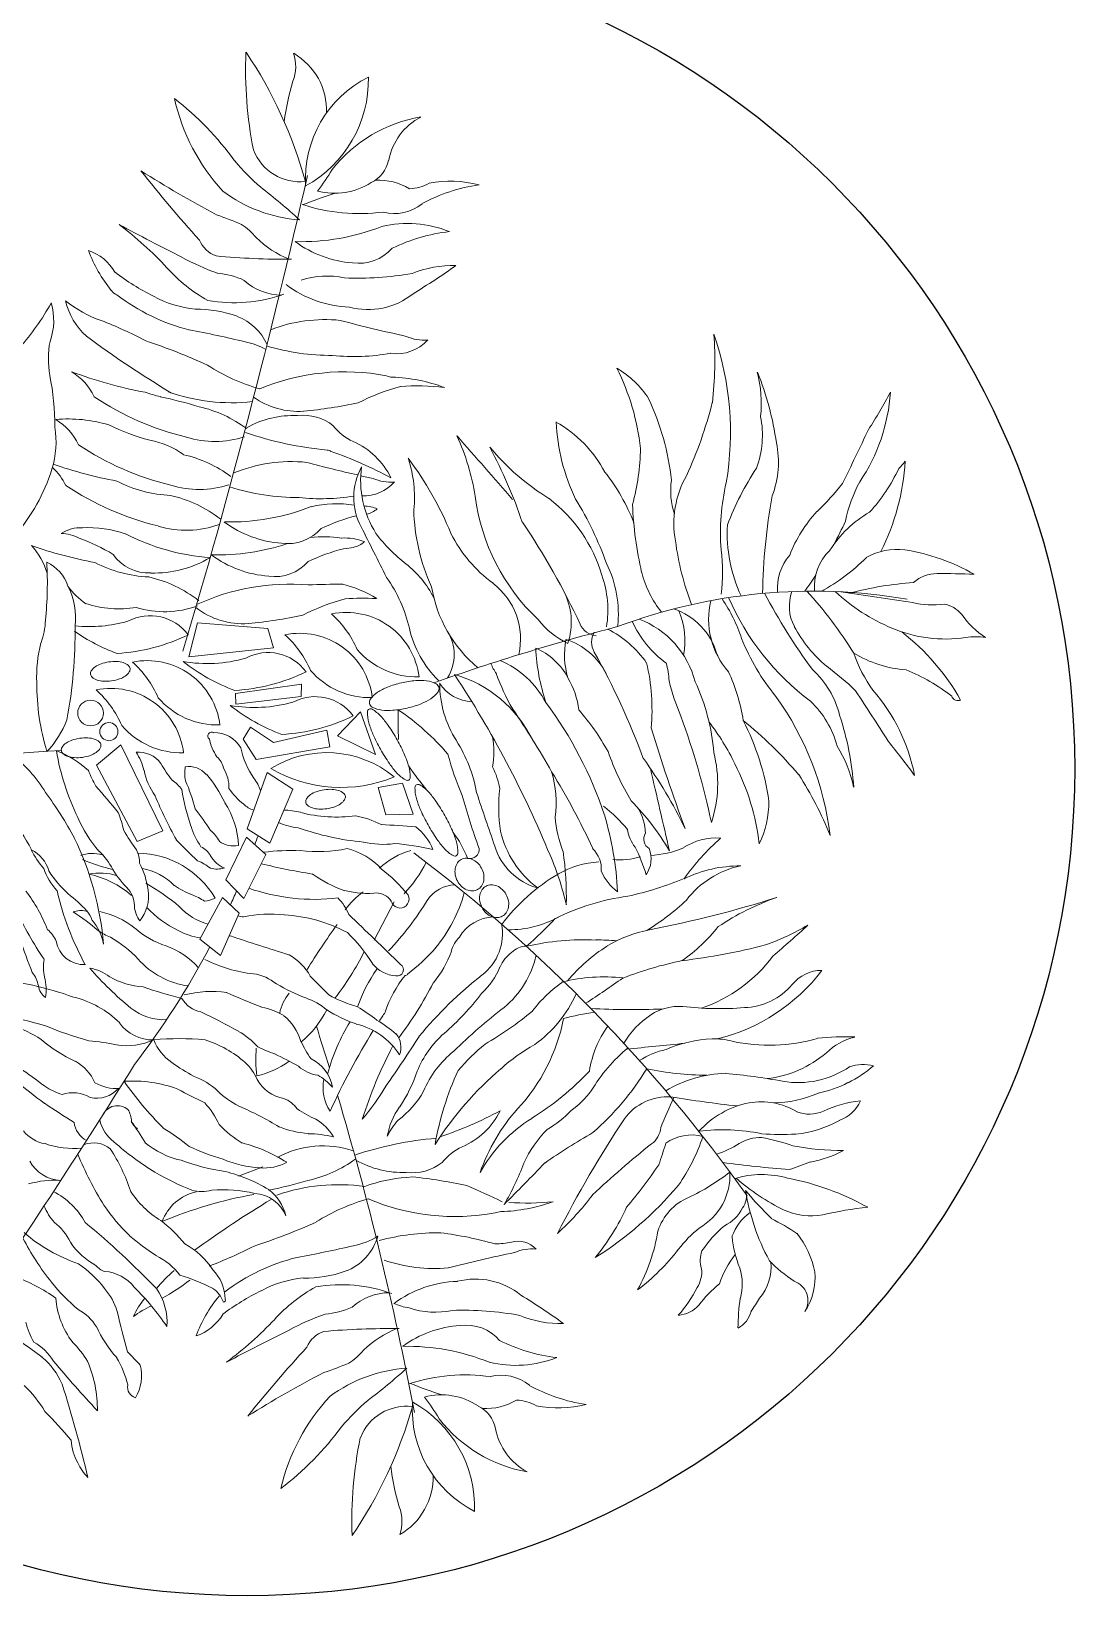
# Model space of a CAD drawing. Header units: inches. Extents: x 482566 to 494966, y -26460 to -22226.
# Drawn here: x 487822.65 to 487844.01, y -25267.04 to -25235 of the extents above; entities that cross this region are included whole.
import ezdxf

# ---------------------------------------------------------------- set-up
doc = ezdxf.new("R2010")
doc.units = ezdxf.units.IN
doc.header["$LTSCALE"] = 15
doc.header["$MEASUREMENT"] = 0
doc.layers.add('furniture', color=4, linetype='Continuous')
doc.layers.add('PLANTS', color=84, linetype='Continuous', lineweight=13)

# ---------------------------------------------------------------- blocks, each defined once
blk = doc.blocks.new('A$C137A2C16')
at = {"layer": 'PLANTS'}
for p, q in [((57.41, 65.09), (57.5, 67)), ((57.5, 67), (60.01, 67.26)), ((60.01, 67.26), (59.58, 65.18)), ((91.31, 66.9), (91.31, 66.46)), ((54.88, 65.46), (51.43, 65.08)), ((51.43, 65.08), (52.81, 62.94)), ((52.81, 62.94), (54.88, 65.46)), ((59.58, 65.18), (57.41, 65.09)), ((66.25, 64.31), (68.77, 62.15)), ((52.2, 62.25), (53.5, 62.17)), ((52.2, 58.04), (52.2, 62.25)), ((53.5, 62.17), (53.19, 56.43)), ((48.33, 61.15), (47.88, 56.03)), ((49.23, 60.9), (48.33, 61.15)), ((48.68, 55.88), (49.23, 60.9)), ((87.18, 60.89), (87.12, 60.45)), ((41.91, 54.42), (43.56, 59.59)), ((43.56, 59.59), (45.12, 59.69)), ((45.12, 59.69), (44.31, 53.17)), ((50.67, 56.58), (52.2, 58.04)), ((54.35, 57.03), (56.05, 58.66)), ((56.05, 58.66), (59.68, 56)), ((51.43, 55.82), (50.67, 56.58)), ((58.22, 54.55), (54.35, 57.03)), ((47.88, 56.03), (48.68, 55.88)), ((53.19, 56.43), (51.43, 55.82)), ((59.68, 56), (58.22, 54.55)), ((58.83, 54.37), (60.46, 55.52)), ((60.46, 55.52), (63.37, 53.1)), ((44.31, 53.17), (41.91, 54.42)), ((61.67, 52.07), (58.83, 54.37)), ((63.37, 53.1), (61.67, 52.07)), ((62.94, 51.52), (64.39, 52.49)), ((64.39, 52.49), (67.24, 50.37)), ((65.66, 49.1), (62.94, 51.52)), ((67.24, 50.37), (65.66, 49.1)), ((83.81, 49.86), (84.09, 47.87)), ((56.91, 48.2), (49.73, 46.55)), ((57.26, 46.09), (56.91, 48.2)), ((49.73, 46.55), (50.84, 44.39)), ((50.84, 44.39), (57.26, 46.09))]:
    blk.add_line(p, q, dxfattribs=at)
for points in [[(66.67, 71.46, 0.119964), (66.86, 71.11, 0.104948), (67.23, 70.84, 0.088944), (67.69, 70.73, 0.080201), (68.21, 70.79, 0.080201), (68.69, 71, 0.088944), (69.03, 71.33, 0.104948), (69.22, 71.75, 0.119964), (69.21, 72.15, 0.119964), (69.01, 72.5, 0.104948), (68.64, 72.77, 0.088944), (68.18, 72.88, 0.080201), (67.66, 72.82, 0.080201), (67.19, 72.61, 0.088944), (66.84, 72.28, 0.104948), (66.66, 71.86, 0.119964)], [(49.96, 68.65, 0.037444), (50.04, 67.53, 0.049921), (50.25, 66.71, 0.093255), (50.64, 66.05, 0.215661), (50.96, 65.91, 0.215661), (51.27, 66.05, 0.093255), (51.66, 66.71, 0.049921), (51.87, 67.53, 0.037444), (51.95, 68.65, 0.037444), (51.87, 69.77, 0.049921), (51.66, 70.58, 0.093255), (51.27, 71.24, 0.215661), (50.96, 71.39, 0.215661), (50.64, 71.24, 0.093255), (50.25, 70.58, 0.049921), (50.04, 69.77, 0.037444)], [(64.24, 70.07, 0.119964), (64.43, 69.72, 0.104948), (64.81, 69.46, 0.088944), (65.27, 69.35, 0.080201), (65.78, 69.4, 0.080201), (66.26, 69.62, 0.088944), (66.6, 69.94, 0.104948), (66.79, 70.36, 0.119964), (66.78, 70.76, 0.119964), (66.59, 71.11, 0.104948), (66.21, 71.38, 0.088944), (65.75, 71.49, 0.080201), (65.24, 71.43, 0.080201), (64.76, 71.22, 0.088944), (64.42, 70.89, 0.104948), (64.23, 70.48, 0.119964)], [(61.07, 68.18, 0.024378), (62.29, 68.6, 0.033607), (63.14, 69, 0.071679), (63.81, 69.52, 0.269423), (63.87, 69.76, 0.269423), (63.7, 69.93, 0.071679), (62.85, 70.01, 0.033607), (61.92, 69.9, 0.024378), (60.66, 69.6, 0.024378), (59.44, 69.18, 0.033607), (58.6, 68.78, 0.071679), (57.92, 68.26, 0.269423), (57.87, 68.02, 0.269423), (58.04, 67.85, 0.071679), (58.89, 67.77, 0.033607), (59.82, 67.88, 0.024378)], [(54.57, 65.93, 0.024378), (55.79, 66.35, 0.033607), (56.64, 66.75, 0.071679), (57.31, 67.27, 0.269423), (57.37, 67.51, 0.269423), (57.2, 67.67, 0.071679), (56.35, 67.75, 0.033607), (55.42, 67.64, 0.024378), (54.16, 67.35, 0.024378), (52.94, 66.93, 0.033607), (52.1, 66.52, 0.071679), (51.42, 66, 0.269423), (51.37, 65.77, 0.269423), (51.54, 65.6, 0.071679), (52.39, 65.52, 0.033607), (53.32, 65.63, 0.024378)], [(56.63, 61.01, 0.049118), (56.64, 60.38, 0.06291), (56.75, 59.9, 0.103199), (57, 59.53, 0.179861), (57.24, 59.41, 0.179861), (57.49, 59.48, 0.103199), (57.79, 59.82, 0.06291), (57.99, 60.27, 0.049118), (58.1, 60.88, 0.049118), (58.09, 61.51, 0.06291), (57.97, 61.98, 0.103199), (57.73, 62.36, 0.179861), (57.49, 62.48, 0.179861), (57.24, 62.41, 0.103199), (56.93, 62.07, 0.06291), (56.74, 61.62, 0.049118)], [(43.31, 47.1, 0.049118), (43.32, 46.48, 0.06291), (43.43, 46, 0.103199), (43.67, 45.62, 0.179861), (43.91, 45.51, 0.179861), (44.17, 45.58, 0.103199), (44.47, 45.92, 0.06291), (44.66, 46.37, 0.049118), (44.78, 46.98, 0.049118), (44.77, 47.61, 0.06291), (44.65, 48.08, 0.103199), (44.41, 48.46, 0.179861), (44.17, 48.57, 0.179861), (43.91, 48.5, 0.103199), (43.61, 48.17, 0.06291), (43.42, 47.72, 0.049118)], [(48.52, 43.59, 0.049118), (48.53, 42.97, 0.06291), (48.65, 42.49, 0.103199), (48.89, 42.11, 0.179861), (49.13, 42, 0.179861), (49.39, 42.07, 0.103199), (49.69, 42.4, 0.06291), (49.88, 42.85, 0.049118), (50, 43.47, 0.049118), (49.99, 44.09, 0.06291), (49.87, 44.57, 0.103199), (49.63, 44.95, 0.179861), (49.39, 45.06, 0.179861), (49.13, 44.99, 0.103199), (48.83, 44.66, 0.06291), (48.64, 44.21, 0.049118)]]:
    blk.add_lwpolyline(points, format="xyb", close=True, dxfattribs=at)
for centre, radius in [((46.82, 44.84), 0.988), ((48.53, 45.89), 0.697)]:
    blk.add_circle(centre, radius, dxfattribs=at)
for centre, radius, start, end in [((63.15, 102.87), 15.53, 137.0502, 158.0098), ((124.47, 93.81), 75.3, 164.8767, 167.0521), ((52.31, 117.71), 6.31, 290.8553, 314.3855), ((61.7, 111.25), 5.35, 158.6303, 174.8899), ((55.6, 109.76), 2.3, 116.9339, 156.4233), ((46.03, 112.5), 10.37, 323.6111, 355.6842), ((32.64, 96.98), 13.96, 42.8797, 73.1794), ((6.95, 76.58), 44.99, 44.3831, 48.6321), ((37.12, 93.33), 17.64, 50.0213, 73.5749), ((39.55, 107.97), 3.43, 29.2934, 41.7795), ((33.88, 98.71), 13.95, 34.9224, 51.6036), ((53.71, 110.07), 2.7, 166.8666, 208.6631), ((46.95, 111.28), 6.57, 333.436, 354.7368), ((65.96, 93.33), 17.64, 106.4251, 129.0596), ((69.2, 98.71), 13.95, 128.3964, 145.0776), ((60.47, 110.15), 0.511, 277.6177, 11.3094), ((53.11, 107.05), 4.66, 159.3737, 197.3533), ((-813.3, 445.96), 929.6, 338.36097, 338.70377), ((74.92, 104.78), 23.9, 170.3807, 182.3795), ((-76.11, -39.32), 187.05, 50.5707, 51.9815), ((91.88, 91.42), 42.74, 157.1658, 187.5184), ((50.3, 114.99), 11.3, 228.8583, 245.2195), ((53.82, 109.3), 8.9, 196.9901, 224.533), ((42.62, 114.75), 14.45, 303.8275, 324.4636), ((49.25, 109.3), 8.9, 315.467, 343.0099), ((24.58, 90.93), 23.04, 30.922, 38.1693), ((25.69, 78.99), 32.52, 48.8216, 52.3259), ((35.38, 97.46), 15.61, 15.8262, 31.695), ((65.31, 91.54), 13.96, 87.8964, 118.1961), ((83, 63.9), 44.99, 112.4437, 116.6927), ((54.44, 114.3), 11.3, 275.8563, 292.2174), ((123.98, -72.66), 187.05, 109.0943, 110.5051), ((53.02, 108.66), 10.49, 214.2046, 235.9382), ((50.8, 105.04), 3.87, 210.8984, 262.2437), ((66.05, 72.26), 32.52, 108.7499, 119.2781), ((70.97, 83.2), 23.04, 122.9064, 130.1538), ((25.69, 78.99), 32.52, 41.341, 43.9898), ((36.46, 78.26), 22.75, 84.8617, 99.1059), ((33.09, 90.98), 9.74, 71.1429, 91.364), ((35.99, 92.81), 7.39, 56.6398, 88.0584), ((38.37, 93.76), 7.16, 55.8127, 89.0085), ((50.27, 102.22), 3.85, 215.7768, 261.7698), ((49.82, 109.19), 10.49, 285.1376, 306.8712), ((60.13, 93.76), 7.16, 90.9915, 124.1873), ((62.52, 92.81), 7.39, 91.9416, 123.3602), ((62.05, 78.26), 22.75, 80.8941, 95.1383), ((65.42, 90.98), 9.74, 88.636, 108.8571), ((55.69, 113.71), 21.48, 223.2692, 236.3503), ((60.53, 141.67), 45.74, 246.6374, 256.0993), ((45.71, 114.12), 19.79, 280.3287, 310.0807), ((37.98, 141.67), 45.74, 284.6732, 293.3626), ((51.71, 102.21), 3.25, 236.4646, 285.2558), ((31.73, 75.21), 23.04, 67.3277, 96.1665), ((25.01, 70.71), 27.74, 70.2769, 81.1928), ((66.38, 75.21), 23.04, 83.8335, 112.6723), ((73.1, 70.71), 27.74, 98.8072, 109.7231), ((19.77, 68.39), 31.95, 52.1097, 62.8178), ((48.16, 111.8), 17.09, 243.7545, 261.1928), ((49.94, 111.8), 17.09, 278.8072, 296.2455), ((78.34, 68.39), 31.95, 117.1822, 127.8903), ((104.36, 91.1), 20.69, 164.9839, 172.9376), ((89.05, 96.49), 4.66, 180.3858, 211.5002), ((89.87, 95.85), 3.36, 153.4386, 184.7937), ((79.79, 93.45), 8.08, 12.1986, 28.9075), ((46.99, 106.89), 11.52, 253.8862, 281.8291), ((81.57, 94.47), 2.83, 165.9659, 219.0879), ((67.56, 85.9), 14.58, 0.8605, 39.4266), ((80.05, 93.01), 6.95, 336.9004, 21.6117), ((79.29, 92.98), 8.67, 358.4928, 14.5448), ((98.65, 94.73), 9.45, 173.6608, 191.6644), ((87.55, 93.52), 2.83, 6.7088, 52.7732), ((44.45, 82.58), 12.38, 69.0217, 84.9186), ((53.66, 82.58), 12.38, 95.0814, 110.9783), ((63.5, 74.73), 19.47, 84.9362, 104.2121), ((63.48, 86.69), 7.64, 51.3389, 76.846), ((-21.73, 40.18), 111.29, 27.5936, 29.4451), ((57.46, 89.23), 18.6, 6.6414, 17.6978), ((77.65, 90.16), 8.38, 353.1575, 27.7091), ((112.32, 80.84), 20.23, 137.6599, 156.3007), ((122.19, 91.25), 25.03, 172.6151, 180.653), ((44.46, 99.15), 7.51, 227.5783, 267.1656), ((53.49, 87.72), 5.06, 92.3064, 149.065), ((51.91, 98.77), 6.15, 243.6565, 298.1797), ((57.75, 78.76), 14.88, 86.2684, 101.3601), ((66.23, 74.87), 17.9, 83.5239, 104.2074), ((92.48, 95.22), 20.03, 186.2704, 200.6559), ((-14.28, 86.21), 87.12, 357.846, 4.4919), ((75.34, 89.69), 5.02, 348.6331, 36.6298), ((70.28, 92.97), 13.58, 334.8752, 2.862), ((79.28, 91.12), 8.83, 347.5721, 10.6909), ((86.78, 92.32), 2.66, 325.8422, 10.7826), ((82.14, 91.45), 8.57, 352.6488, 16.319), ((73.42, 98.01), 19.76, 335.8911, 347.2444), ((84.03, 91.4), 8.96, 357.2077, 14.5024), ((35.61, 84.95), 7.64, 110.3065, 135.8136), ((37.08, 73.08), 19.47, 82.9404, 102.2164), ((41.49, 97.44), 5.42, 248.1857, 275.7791), ((46.2, 113.21), 21.66, 264.4005, 277.8018), ((66.04, 73.71), 18.99, 102.7987, 114.3094), ((68.28, 84.37), 11.33, 5.6723, 40.4977), ((34.35, 72.87), 17.9, 82.9451, 103.6286), ((32.18, 73.33), 17.86, 61.8326, 75.8415), ((55.12, 83.7), 6.97, 91.0629, 146.3405), ((50.38, 84.7), 6.08, 66.5864, 99.3216), ((58.27, 75.12), 15.9, 81.4916, 101.9204), ((60.89, 81.42), 9.42, 58.4755, 91.6604), ((78.98, 88.61), 9.67, 166.3737, 192.9675), ((76.71, 90.76), 7.14, 179.0079, 219.4234), ((25.32, 90.24), 50.63, 353.8916, 1.2871), ((130.08, 71.19), 47.63, 156.3739, 161.6851), ((92.79, 87.11), 5.32, 135.6206, 176.8871), ((71.78, 93.59), 19.13, 342.4102, 350.2514), ((58, 85.9), 35.34, 5.4395, 8.2439), ((92.06, 91.24), 5.1, 322.8277, 356.9877), ((46.02, 118.3), 29.73, 259.5083, 269.7128), ((45.67, 96.63), 8.06, 271.4688, 295.8771), ((64.62, 29.5), 59.96, 88.8542, 96.9875), ((71.63, 88.5), 4.69, 162.982, 199.682), ((83.1, 98.47), 18.12, 208.3465, 221.629), ((103.63, 82.06), 14.49, 147.0989, 156.9497), ((5.61, 116.93), 91.84, 339.2503, 342.4593), ((101.12, 82.37), 7.02, 88.6738, 115.3619), ((100.56, 84.51), 4.93, 44.1783, 81.5717), ((44.36, 73.13), 15.9, 98.5679, 114.7683), ((47.88, 94.77), 7.89, 280.8846, 311.286), ((53.27, 80.8), 8.04, 81.4688, 91.3782), ((54.39, 105.46), 16.71, 270.2642, 280.1251), ((63.1, 79.74), 13.56, 22.1632, 38.3418), ((57.7, 91.98), 22.8, 339.7879, 351.7419), ((100.04, 85.49), 7.15, 150.868, 183.9166), ((83.39, 98.46), 16.38, 305.4615, 321.0134), ((108.42, 77.4), 15.3, 132.3502, 140.9106), ((102.97, 86.82), 1.59, 45.0257, 147.6567), ((40.08, 78.44), 9.42, 104.5995, 137.7843), ((55.62, 80), 7.91, 111.3762, 140.5445), ((52.73, 71.34), 16.03, 72.0539, 90), ((47.94, 231.14), 144.88, 273.8508, 277.0879), ((74.31, 50.41), 37.93, 102.9386, 112.4317), ((60.04, 85.61), 7.3, 349.6967, 10.3033), ((87.51, 84.63), 5.58, 152.4573, 168.3983), ((94.56, 87.19), 7.09, 178.34, 214.8193), ((103.16, 81.71), 14.49, 155.1181, 174.3411), ((93.32, 86.96), 3.12, 165.5814, 198.8231), ((78.26, 116.29), 34.48, 297.1534, 302.0101), ((93.94, 95.72), 11.13, 300.7395, 313.6387), ((45.96, 74.3), 11.25, 92.899, 130.0309), ((47.66, 59.57), 26.7, 96.6228, 108.4353), ((46.6, 77.66), 8.67, 70.4065, 103.4489), ((46.31, 77.68), 7.91, 67.5274, 96.6957), ((222.91, 90.32), 173.46, 181.4841, 186.3708), ((66.63, 30.11), 55.76, 96.9922, 106.2761), ((121.64, -325457.77), 325543.59, 90.0095798, 90.0107238), ((72.58, 68.01), 18.59, 106.7834, 121.7675), ((139.51, -24.67), 119.16, 112.2314, 129.9934), ((43.16, 82.16), 26.73, 359.4537, 9.2096), ((54.84, 76.77), 18.9, 18.3682, 30.0371), ((92.24, 83.93), 10.36, 169.8769, 190.1231), ((94.07, 84.27), 9.4, 168.4096, 198.0059), ((-4.68, 118.86), 97.72, 337.6172, 340.6297), ((83.8, 83.59), 6.97, 3.8985, 19.796), ((95.19, 102.51), 16.94, 265.9617, 285.1845), ((94.1, 84.17), 1.45, 38.1528, 93.9155), ((99.33, 87.08), 3.92, 202.6204, 237.1923), ((99.3, 82.53), 3.76, 36.8895, 82.4726), ((35.85, 100.25), 15.72, 259.9288, 282.3751), ((64.69, 80.22), 4.17, 78.991, 108.1996), ((66.07, 84.91), 0.842, 225.8888, 317.1217), ((67.01, 82.26), 2.1, 41.151, 98.8811), ((103.64, 84.1), 27.99, 178.4521, 188.1824), ((61.27, 90.47), 24.11, 335.1144, 346.1823), ((91.5, 80.14), 4.69, 16.6571, 79.7388), ((76.93, 77.64), 16.97, 12.1696, 24.8168), ((93.34, 82.73), 3.01, 13.132, 50.8706), ((78.78, 61.26), 33.27, 42.9023, 44.9955), ((21.91, 79.03), 8.92, 152.6654, 177.4676), ((27.4, 82.04), 13.46, 175.3628, 195.0787), ((60.07, 28.48), 55.76, 101.7958, 111.0796), ((48.38, 84.55), 1.52, 281.1436, 341.2645), ((50.56, 85.09), 1.52, 226.8073, 286.9282), ((54.07, 79.07), 5.23, 103.7888, 149.2568), ((56.75, 102.18), 19.33, 275.8266, 288.1974), ((65.07, 86.21), 3.18, 266.3865, 293.6303), ((69.31, 71.51), 12.16, 93.3666, 104.1265), ((61.82, 83.15), 5.34, 341.0618, 4.2357), ((82.96, 82.93), 4.03, 163.1811, 199.9147), ((-272.69, 127.16), 357.25, 352.279, 352.9991), ((92.25, 81.76), 3.45, 152.5243, 202.1632), ((81.69, 71.04), 14.42, 41.8876, 58.6443), ((104.06, 87.3), 8.71, 206.5046, 223.6257), ((98.34, 92.62), 8.9, 262.707, 278.8133), ((105.06, 89.16), 8.45, 220.0882, 237.5004), ((100.01, 79.7), 4.14, 61.7542, 94.2898), ((108.81, 101.39), 19.31, 249.2247, 256.0621), ((102.3, 82.19), 1.92, 14.08, 63.6481), ((25.52, 95.99), 18.58, 296.6033, 315.2687), ((47.18, 77.34), 5.23, 58.8151, 104.2831), ((64.39, 63.68), 20.09, 106.4272, 117.6471), ((69.68, 73.14), 11, 115.9075, 129.3333), ((87.34, 80.2), 17.53, 174.4287, 193.6455), ((83, 82.61), 10.23, 178.2104, 197.7264), ((17.82, 94.38), 62.26, 343.974, 349.0239), ((87.78, 81.96), 5.74, 178.5314, 200.7309), ((116.33, 121.24), 49.86, 232.1941, 235.0958), ((110.04, 86.79), 10.64, 206.5614, 218.9008), ((45.04, 85.59), 6.15, 294.4483, 322.1355), ((52.09, 87.35), 6.15, 245.9364, 273.6236), ((53.68, 76.46), 4.9, 104.2546, 144.4671), ((54.4, 75.09), 6.42, 83.9738, 107.4479), ((66.19, 51.08), 30.61, 95.239, 113.5757), ((64.89, 55.69), 25.92, 80.0462, 93.3179), ((66.82, 84.23), 3.95, 280.6911, 310.2377), ((85.29, 83.82), 6.52, 200.2796, 226.9777), ((89.56, 80.46), 4.06, 163.023, 221.2966), ((70.63, 64.27), 27.27, 19.0683, 36.9599), ((97.69, 81.97), 4.24, 190.2076, 239.0322), ((103.8, 85.15), 8.62, 205.1114, 220.3509), ((98.93, 83.13), 2.19, 237.4362, 274.1167), ((98.86, 78.8), 2.16, 43.628, 83.7679), ((18.87, 79.27), 11, 176.4846, 218.6893), ((12.5, 81.13), 4.75, 194.3891, 246.0217), ((24.05, 75.15), 8.63, 145.0661, 180.1241), ((30.53, 78.56), 13.64, 173.5305, 192.9236), ((27.72, 77.87), 8.35, 165.2543, 188.9764), ((-25.91, 61.19), 49.28, 17.843, 22.427), ((153178.29, -287194.48), 325543.59, 118.0611488, 118.0622927), ((43.75, 42.76), 37.93, 95.6402, 105.1332), ((38.86, 93.09), 15.74, 264.1728, 303.6708), ((77.31, 24.18), 57.12, 101.7336, 108.453), ((66.89, 78.26), 2.19, 72.3491, 123.0065), ((73.84, 79.15), 7.13, 170.5391, 196.7641), ((93.8, 73.73), 21.78, 162.4564, 166.654), ((85.77, 83.92), 13.27, 199.4833, 217.0565), ((88.26, 75.72), 13.09, 160.3717, 180.9071), ((-65.46, 24.15), 152.07, 20.2911, 21.5922), ((68.23, 65.16), 21.27, 28.0792, 45.4774), ((87.28, 78.72), 1.71, 22.2124, 72.2817), ((-657.75, -1160.01), 1447.93, 58.88143, 58.95057), ((64.08, 54.84), 36.21, 36.5481, 43.0393), ((82.87, 68.08), 18.39, 24.7837, 38.6554), ((93.65, 72.28), 10.49, 35.6721, 49.7993), ((99.72, 78.72), 2.48, 352.6112, 34.3761), ((9.91, 78.49), 3.23, 348.5015, 16.863), ((11.4, 77.06), 3.36, 331.9499, 26.1987), ((47.53, 73.08), 5.4, 64.0586, 129.5268), ((52.47, 94.7), 15.63, 259.7782, 275.4381), ((55.72, 72.33), 7.03, 104.588, 144.348), ((80.49, 6.77), 74.68, 106.5356, 110.8895), ((59.77, 70.12), 8.25, 69.2061, 93.7316), ((91.64, 73.4), 19.76, 164.2578, 179.8769), ((91.98, 84.48), 11.91, 205.8618, 226.8837), ((156.93, 112.02), 75.5, 205.6257, 210.173), ((89.86, 64.83), 14.64, 48.499, 67.3076), ((16.52, 74.53), 4.78, 136.044, 168.8667), ((36.06, 58.88), 18.59, 86.3044, 101.2885), ((37.14, 85.33), 10.66, 283.449, 310.6962), ((58.67, 68.1), 9.63, 103.0853, 150.9422), ((64.04, 87.57), 9.83, 262.1463, 277.8537), ((63.1, 52.07), 25.87, 75.7592, 84.9202), ((69.46, 54.05), 23.1, 90, 99.9399), ((81.3, 81.58), 14.98, 197.4273, 219.9976), ((98.33, 75.53), 20.41, 174.7504, 181.5909), ((85.21, 83.28), 7.84, 220.8125, 248.3587), ((151.48, 139.12), 89.35, 223.3589, 229.9052), ((12.5, 78.74), 8.74, 193.3815, 260.5617), ((2.09, 67.59), 9.32, 15.7234, 78.2198), ((9.54, 74.55), 2.46, 12.5715, 65.3473), ((-4.25, 77.81), 23.75, 344.4305, 356.9987), ((16, 73.89), 5.55, 332.0351, 25.704), ((21.47, 77.05), 3.29, 322.6251, 351.8681), ((22.13, 74.76), 3.17, 338.2008, 35.2819), ((39.32, 69.93), 12.87, 146.623, 164.885), ((46.62, 70.64), 19.14, 160.5824, 170.7336), ((49.57, 79.2), 3.54, 278.0993, 292.3811), ((78.83, -4.69), 82.57, 99.3104, 110.2511), ((49.15, 91.94), 16.11, 276.2767, 286.9916), ((62.73, 74.19), 7.81, 346.4255, 15.9719), ((46.73, 60.14), 28.45, 27.9076, 34.0417), ((70.55, 68.75), 9.53, 22.2289, 52.8821), ((64.38, 63.94), 21.61, 18.6182, 33.892), ((82.14, 62.15), 18.03, 37.7206, 52.2703), ((7.13, 73.33), 5.12, 331.8264, 20.0472), ((0.62, 76.76), 13.8, 328.5054, 354.6681), ((-1.22, 72.64), 16.82, 345.2926, 8.5208), ((14.48, 73.53), 3.39, 338.7227, 35.744), ((-83.72, 126.04), 119.25, 332.1732, 334.6914), ((44.04, 48.4), 26.93, 99.4625, 113.6079), ((43.96, 82.8), 10.24, 266.2846, 307.2602), ((62.79, 81.1), 7.6, 270, 310.2621), ((63.48, 77.6), 4.81, 274.158, 331.4081), ((85.07, 79.59), 10.7, 201.8253, 219.6397), ((72.05, 61.89), 14.34, 34.2115, 65.7809), ((78.21, 71.1), 7.32, 22.7154, 39.785), ((134.78, 89.58), 49.91, 196.7801, 201.7943), ((9.86, 74.24), 15.23, 340.6133, 357.5129), ((45.96, 74.57), 18.25, 182.6428, 193.6146), ((49.58, 74.47), 3.15, 289.886, 344.1577), ((55.12, 67.41), 7.15, 67.6201, 86.2386), ((59.36, 67.68), 6.52, 88.0286, 103.3931), ((63.88, 86.3), 12.85, 250.4625, 265.1355), ((73.39, 73.08), 1.56, 166.5908, 213.6859), ((69.48, 67.39), 7.38, 26.7053, 63.9473), ((78.09, 69.4), 8.23, 17.018, 33.4281), ((74.15, 59.6), 22.72, 29.4534, 39.5552), ((4.63, 68), 5.13, 75.0493, 136.4123), ((-1.5, 60.23), 16.94, 39.1099, 45.9075), ((40.03, 74), 27.96, 183.6478, 189.0363), ((9.49, 74.85), 8.54, 310.648, 342.6218), ((42.29, 65.97), 17.06, 156.0867, 189.5197), ((25.51, 73.73), 1.46, 324.7188, 342.1459), ((34.07, 63.21), 9.9, 71.5035, 94.667), ((40.29, 87.68), 15.4, 258.4293, 281.2306), ((45.99, 65.02), 7.76, 103.6303, 128.8772), ((48.01, 69.8), 3.38, 45.2338, 109.6131), ((58.93, 61.19), 11.2, 87.089, 109.1719), ((-45.59, 1145.06), 1077.82, 275.5951, 275.82661), ((74.8, 73.44), 2.98, 204.2897, 231.6142), ((55.3, 61.76), 24.18, 16.5324, 27.0642), ((93.75, 76.64), 15, 196.5849, 208.8375), ((1.2, 68.4), 3.14, 55.3823, 95.2586), ((24.41, 68.69), 6.4, 154.6778, 184.8604), ((12.66, 73.51), 8.53, 309.7041, 344.9103), ((35.68, 65.79), 5.78, 102.6047, 143.4061), ((57.06, 51.28), 30.31, 138.3276, 147.8621), ((31.53, 72.08), 3.29, 322.6251, 351.8681), ((32.2, 69.79), 3.17, 344.565, 35.2819), ((33.07, 81.07), 12.85, 294.1392, 308.8121), ((46.05, 78.38), 8.18, 269.7007, 302.3689), ((52.51, 79.48), 8.18, 256.9057, 289.574), ((55.6, 91.59), 20.7, 271.4322, 280.7562), ((57.82, 118.64), 47.41, 271.9786, 277.1569), ((63.62, 70.89), 0.723, 332.8198, 81.0987), ((72.25, 70.89), 3.21, 169.6528, 226.1646), ((69.62, 67.97), 3.99, 24.2649, 87.9077), ((69.86, 66.61), 5.45, 29.0508, 55.4685), ((93.74, 76.74), 9.21, 212.3827, 232.0279), ((-136.78, -74.9), 268.37, 31.9891, 32.9451), ((12.08, 36.36), 33.85, 92.3086, 110.9043), ((12.51, 87.5), 19.06, 240.0159, 249.6063), ((6.94, 70.61), 3.8, 277.7574, 353.5067), ((-240.47, -447.37), 575.34, 60.39004, 64.15787), ((32.72, 66.62), 11.61, 161.1287, 188.0056), ((-11.67, 71.19), 39.91, 352.6121, 358.6895), ((-73.66, 121.06), 119.25, 334.2267, 334.6914), ((40.24, 67.5), 4.43, 147.564, 161.2753), ((35, 69.01), 1.72, 358.7447, 30.0674), ((46.03, 59), 11.2, 90.1027, 112.1856), ((49.21, 64.48), 5.63, 83.7963, 178.5782), ((43.91, 71.26), 6.02, 297.5539, 348.7088), ((64.88, 54.04), 19, 117.4566, 132.9791), ((65.57, 61.89), 8.77, 98.616, 113.5511), ((112.56, 87.15), 40.02, 204.2579, 211.6089), ((95.83, 78.37), 14.6, 215.24, 237.6886), ((95.87, 74.63), 11.64, 199.0032, 227.6097), ((72.49, 73.37), 19.14, 342.6987, 352.85), ((78.7, 69.46), 12.87, 348.5474, 6.8094), ((94.77, 74.96), 13.46, 318.3537, 338.0695), ((98.34, 69.82), 8.92, 335.9648, 0.767), ((2.63, 72.51), 11.4, 310.3938, 342.4012), ((37.05, 34.52), 41.82, 124.2828, 129.6304), ((7.59, 72.9), 17.04, 330.1446, 347.4298), ((27.87, 71.67), 4, 294.2047, 322.4283), ((-73.66, 121.06), 119.25, 332.1732, 334.1161), ((36.32, 72.99), 4.81, 227.8665, 285.1167), ((35.81, 76.52), 7.6, 249.0125, 289.2746), ((-213.09, 1116.62), 1077.82, 283.44804, 283.67955), ((42.55, 101.66), 36.6, 292.1376, 295.7388), ((68.6, 68.63), 2.62, 168.5962, 222.3929), ((61.47, 59.83), 11.22, 36.9642, 61.7964), ((101.65, 82.9), 31.35, 205.0801, 217.4393), ((57.65, 55.41), 21.92, 28.1748, 39.197), ((92.22, 75.34), 15.28, 205.9855, 216.8655), ((104.18, 81.72), 26.6, 207.603, 224.2933), ((54.49, 60.71), 30.31, 5.5702, 15.1047), ((80.1, 64.13), 5.78, 10.0262, 50.8276), ((76.12, 51.65), 21.47, 46.6968, 56.1461), ((95.7, 67.25), 1.91, 120.4728, 182.0455), ((97.85, 67.85), 3.29, 161.5643, 190.8072), ((133.13, 32.47), 49.28, 131.0054, 135.5894), ((92.63, 71.37), 8.35, 324.4559, 348.178), ((8.49, 98.66), 31.84, 254.5383, 268.1338), ((9.9, 72.1), 7.79, 302.2719, 324.8235), ((-39.42, 80.33), 57.12, 341.4963, 347.3143), ((31.89, 65.08), 3.79, 128.9874, 173.4719), ((31.78, 66.98), 0.572, 132.2947, 163.6644), ((19.93, 69.27), 15.23, 340.6133, 356.474), ((43.82, 64.97), 8.63, 157.9479, 180.1241), ((50.3, 68.37), 13.64, 180.745, 192.9236), ((42.2, 65.97), 4.19, 145.5672, 170.414), ((37.25, 67.48), 1.72, 358.7447, 30.0674), ((52.48, 65.85), 13.59, 173.2849, 176.5914), ((49.27, 62.11), 8.63, 134.5017, 153.4356), ((61.57, 62.82), 19.14, 163.6379, 170.7336), ((59.86, 98.43), 31.5, 255.4066, 259.5783), ((63.68, 63.88), 4.29, 99.2643, 128.6582), ((83, 58.5), 22.2, 154.3577, 162.0372), ((72, 69.78), 2.31, 211.4015, 242.8104), ((66.57, 60.98), 8.05, 37.0885, 57.0062), ((90.42, 73.24), 13.64, 320.5087, 339.9019), ((94.69, 67.3), 8.63, 333.3083, 8.3663), ((-0.03, 81.08), 17.73, 296.7414, 305.9536), ((14.58, 67.48), 4.38, 304.7923, 345.988), ((7.32, 65.35), 11.55, 336.7915, 6.23), ((5.07, 75.91), 27.59, 328.1116, 341.4584), ((46.07, 63.43), 8.63, 157.9479, 173.8852), ((52.55, 66.83), 13.64, 180.745, 192.9236), ((49.96, 60.62), 5.63, 83.7963, 178.5782), ((44.66, 67.4), 6.02, 297.5539, 348.7088), ((61.84, 60), 8.16, 127.3679, 198.7351), ((46.26, 64.75), 10.77, 316.8432, 9.2598), ((169.62, 32.78), 113.95, 162.4042, 163.7389), ((68.13, 66.64), 5.45, 182.055, 211.4694), ((57.75, 59.96), 9.61, 32.8876, 50.6267), ((50.95, 50.73), 22.52, 33.0517, 45.7408), ((59.71, 58.81), 13.25, 23.2425, 35.9054), ((74.27, 67.25), 17.06, 323.9126, 357.3457), ((135.69, 30.69), 58.01, 141.0178, 143.9714), ((87.2, 67.39), 6.6, 347.0048, 358.1317), ((213.84, 64.61), 119.25, 178.7409, 181.2591), ((101.33, 62.57), 5.55, 127.7283, 181.3972), ((121.19, 57.02), 23.75, 156.4337, 169.0019), ((17.31, 43.11), 24.03, 112.9437, 128.9037), ((15.75, 61.79), 4.08, 114.364, 135.6127), ((22.05, 66.99), 5.93, 311.4367, 350.9053), ((35.11, 63.56), 7.25, 164.3869, 196.2683), ((42.78, 61.64), 11.61, 161.1287, 189.6003), ((34.25, 63.34), 3.39, 338.7227, 35.744), ((90.37, 54.27), 50.2, 166.5295, 169.5366), ((60.91, 66.74), 18.25, 182.6428, 193.6146), ((48.13, 58.09), 7.96, 100.365, 124.8766), ((55.31, 65.97), 6.61, 333.5481, 354.5594), ((71.52, 54.06), 12.68, 115.95, 128.9894), ((66.15, 64.8), 0.683, 283.3313, 104.7428), ((55.05, 44.46), 27.9, 39.6918, 49.9891), ((83.8, 69.42), 7.75, 208.2063, 234.8345), ((85.54, 69.57), 7.84, 205.7064, 234.1574), ((94.37, 84.78), 23.52, 232.3042, 246.8904), ((89.72, 65.9), 4, 191.004, 219.2276), ((117.22, 52.79), 26.99, 150.9206, 159.9431), ((106.86, 63.35), 3.36, 127.2336, 181.4824), ((108.83, 63.97), 3.23, 136.5693, 164.9309), ((2.35, 77.34), 15.53, 269.5162, 299.5701), ((38.74, 45.75), 32.07, 143.8958, 147.5761), ((22.46, 59.79), 6.77, 142.8122, 161.1147), ((23.03, 60.47), 4.07, 100.761, 146.343), ((26.74, 60.61), 5.53, 138.2491, 155.8514), ((17.66, 67.92), 17.04, 329.1919, 347.4298), ((18.55, 62.46), 16.82, 345.2926, 8.5208), ((53.03, 61.13), 3.63, 113.3552, 195.1626), ((37.72, 61.26), 14.24, 350.0736, 13.0228), ((65.93, 59.89), 7.44, 139.95, 156.0363), ((66.11, 59.37), 5.22, 119.5007, 153.4336), ((66.61, 62.79), 1.38, 102.8036, 160.4603), ((71.39, 63.35), 0.481, 333.9294, 134.9984), ((71.81, 63.9), 0.158, 335.0338, 61.8306), ((79.56, 70.01), 9.8, 219.0311, 237.8964), ((-1.62, -12.9), 109.69, 41.9811, 44.3924), ((124.87, 47.78), 39.91, 154.7428, 160.8202), ((102.52, 61.57), 3.39, 117.6883, 174.7097), ((101.15, 63.38), 4.78, 344.5657, 17.3884), ((101.16, 68.67), 11, 294.743, 336.9478), ((107.69, 67.48), 4.75, 267.4107, 319.0432), ((-53.28, 119.36), 86.03, 314.5333, 319.0214), ((27.25, 57.77), 9.08, 146.9632, 167.6589), ((100.61, 23.32), 88.28, 153.3788, 156.2444), ((12.51, 70.3), 14.8, 314.0337, 331.0941), ((36.5, 61.8), 3.39, 338.7227, 35.744), ((57.24, 58.14), 17.06, 162.1017, 191.7638), ((48.15, 63.96), 11.03, 332.2992, 354.5849), ((41.32, 69.67), 20.99, 327.5067, 341.5641), ((58.04, 64.16), 7.32, 332.8019, 352.8746), ((331.95, -343.97), 484, 122.6189, 123.275), ((69.39, 63.89), 2.55, 295.8978, 342.8964), ((73.08, 52.97), 11.89, 43.488, 58.2648), ((75.87, 57.77), 7.45, 24.0964, 46.9704), ((112.01, 59.5), 27.59, 171.9739, 185.3207), ((83.17, 61.8), 3.79, 339.9605, 24.4449), ((116.17, 53.76), 16.82, 144.9116, 168.1397), ((116.37, 58.26), 13.8, 158.7642, 184.9269), ((107.4, 60.28), 2.46, 88.085, 140.8608), ((12.87, 63.42), 2.24, 280.2809, 327.0919), ((-2.12, 73.95), 21.77, 318.8281, 326.6659), ((11.75, 64.12), 14.65, 327.4536, 353.1749), ((34.58, 54), 9.82, 130.3577, 154.0115), ((29.27, 64.66), 8.54, 310.648, 342.6218), ((20.8, 60.92), 16.82, 345.2926, 5.5511), ((3.28, 63.36), 39.91, 352.6121, 358.6895), ((48.88, 54.23), 7.96, 100.365, 124.8766), ((48.91, 58.37), 3.63, 113.3552, 195.1626), ((33.6, 58.5), 14.24, 350.0736, 13.0228), ((49.53, 62.11), 11.92, 340.7089, 358.0506), ((70.63, 64.58), 6.17, 203.1976, 221.3513), ((74.36, 50.01), 12.21, 108.434, 122.8455), ((80.28, 70.25), 12.53, 222.1333, 237.0884), ((112.75, 97.67), 52.6, 223.1278, 224.0574), ((79.68, 56.86), 5.52, 109.9591, 153.4334), ((85.06, 50.68), 14.51, 127.6937, 134.9981), ((76.89, 60.66), 1.66, 56.9105, 115.1997), ((99.06, 87.12), 33.64, 229.0755, 239.4962), ((108.4, 57.93), 17.04, 166.0026, 182.1175), ((83.12, 63.55), 11.61, 327.5243, 352.3036), ((104.15, 60.74), 8.53, 168.5221, 203.7283), ((91.48, 61.69), 6.4, 328.572, 358.7546), ((107.57, 60.52), 8.54, 170.8105, 202.7844), ((109, 58.11), 5.12, 133.3852, 181.606), ((-38.11, 153.94), 106, 295.2164, 298.9922), ((8.99, 68.89), 12.06, 298.6739, 317.8702), ((21.52, 60.51), 7.3, 329.6872, 5.2525), ((31.51, 63.12), 8.54, 310.648, 342.6218), ((38.82, 59.63), 10.71, 336.9426, 2.9357), ((55.84, 66.3), 10.3, 312.0156, 327.7764), ((67.1, 56.55), 4.19, 99.6369, 120.4641), ((76.59, 52.52), 11.76, 138.8125, 163.5632), ((55.16, 44.03), 22.34, 39.3527, 50.1931), ((83.12, 50.53), 13.33, 128.6218, 136.3953), ((112.75, 97.67), 52.6, 224.9575, 232.6199), ((66.07, 46.17), 19.91, 36.9335, 45.9049), ((85.7, 64.57), 5.26, 220.5553, 247.6167), ((86.26, 63.15), 4.28, 213.0197, 233.276), ((79.62, 61.88), 7.25, 317.1641, 349.0455), ((98.22, 58.62), 11.25, 170.6595, 187.4699), ((-130.84, 180.4), 188.79, 318.5671, 320.2238), ((10.31, 62.48), 8.53, 318.2776, 341.0833), ((59.32, 31.34), 46.22, 142.2106, 148.5676), ((37.9, 51.99), 9.82, 130.3577, 154.0115), ((24.84, 58.5), 7.3, 329.6872, 5.2525), ((49.79, 61.83), 15.28, 327.6651, 353.7379), ((120.04, 106.82), 71.03, 221.6322, 224.9958), ((63.68, 65.25), 11.24, 318.3646, 330.5565), ((65.22, 65.35), 11.26, 314.9981, 327.6786), ((79.88, 73.42), 27.96, 324.396, 329.7845), ((110.95, 50.72), 9.32, 75.2125, 137.7089), ((106.62, 65.34), 8.74, 252.8706, 320.0508), ((29.14, 33.36), 28.79, 119.9277, 129.8156), ((6.16, 65.96), 15.38, 309.4645, 332.5643), ((62.39, 37.42), 42.17, 150.3101, 154.5085), ((40.74, 50.33), 9.82, 128.987, 154.0115), ((27.68, 56.84), 7.3, 329.6872, 7.3714), ((37, 59.16), 5.93, 309.0158, 350.9053), ((39.55, 66.81), 14.59, 308.7512, 326.7005), ((63.21, 56.16), 5.94, 153.2013, 165.6873), ((54.94, 59.69), 4.28, 321.4024, 342.3489), ((76.74, 53.72), 16.56, 164.4049, 174.2687), ((14.07, 78.58), 52.59, 333.3658, 337.7335), ((54.05, 85.26), 32.86, 299.7432, 303.2619), ((85.37, 69.99), 15.54, 225.4381, 241.3857), ((92.61, 60.16), 4.69, 322.5232, 337.3792), ((110.87, 42.53), 16.94, 107.5248, 114.3225), ((2.46, 68.56), 18.45, 309.5712, 320.422), ((7.96, 66.82), 22.23, 313.2016, 333.2888), ((34.71, 56.87), 10.71, 336.9426, 2.9357), ((71.56, 52.58), 4.32, 106.1922, 137.043), ((76.06, 53.47), 4.86, 126.1994, 148.5687), ((68.23, 51.46), 7.7, 26.2051, 50.149), ((94.68, -196.53), 253.67, 87.6993, 93.374), ((90.4, 53.07), 7.3, 148.1799, 195.4867), ((75.81, 53.1), 9.82, 359.4208, 23.0746), ((100.75, 51.93), 14.65, 159.1013, 185.9787), ((102.84, 57.81), 14.8, 182.3382, 199.3986), ((89.04, 53.71), 4.07, 7.0893, 61.4616), ((85.78, 55.5), 5.53, 357.581, 18.6666), ((105.27, 51.06), 11.55, 147.2023, 176.6409), ((99.73, 56.2), 4.38, 167.4444, 208.6401), ((153.77, 43.55), 57.12, 166.118, 171.9361), ((105.98, 58.25), 7.79, 188.6089, 211.1604), ((112.67, 55.36), 11.4, 171.0312, 203.0385), ((64.89, 36.77), 41.82, 23.802, 29.1495), ((107.96, 55.59), 3.8, 159.9256, 235.675), ((88.05, 27.25), 33.85, 42.528, 61.1237), ((108.86, 52.22), 5.13, 17.02, 78.383), ((46.53, 32.59), 35.11, 139.3776, 145.5248), ((-35.86, 114.83), 83.78, 310.4574, 315.8423), ((11.08, 62.27), 14.84, 328.4836, 333.1757), ((33.45, 51.34), 6.62, 131.4423, 156.0381), ((21.18, 61.47), 16.82, 319.585, 342.8132), ((29.11, 53.93), 8.54, 345.4839, 17.4578), ((35.44, 64.05), 14.59, 308.7512, 326.7005), ((52.81, 53.19), 2.44, 108.4338, 167.1935), ((52.27, 61.45), 5.95, 267.7811, 292.3788), ((56.12, 52.28), 3.99, 97.7227, 113.3336), ((55.39, 56.23), 1.76, 301.5307, 330.9345), ((74.1, 52.69), 9.34, 160.2001, 179.5494), ((-123.01, 167.54), 221.78, 328.4337, 329.663), ((59.21, 64.57), 15.32, 316.6828, 325.9939), ((94.68, -196.53), 253.67, 93.8718, 94.6298), ((78.88, 53.52), 2.94, 86.2142, 141.708), ((75.38, 56.51), 2.7, 304.4595, 339.4427), ((81.07, 52.61), 4.33, 117.5513, 137.053), ((79.68, 58.89), 3.23, 245.2886, 290.559), ((83.8, 52.24), 3.57, 106.4508, 137.2007), ((92.21, 51.21), 10.42, 154.6524, 165.379), ((15.35, 50.67), 3.84, 107.3183, 147.4852), ((-6.67, 67.82), 33.19, 326.202, 336.3479), ((11.28, 64.8), 22.23, 313.2016, 333.2888), ((22.36, 57.28), 9.91, 319.4181, 344.5088), ((46.46, 47.27), 9.82, 128.987, 154.0115), ((33.4, 53.78), 7.3, 329.6872, 7.3714), ((49.36, 48.73), 5.63, 83.7963, 178.5782), ((44.06, 55.51), 6.02, 297.5539, 348.7088), ((52.87, 59.04), 5.52, 291.302, 308.658), ((25.82, 2.63), 62.17, 57.1567, 57.8225), ((73.97, 56.88), 3.38, 216.8715, 246.1861), ((75.29, 50.95), 3.94, 93.0644, 128.0452), ((73.38, 63.36), 8.63, 281.3092, 291.6975), ((119.36, 16.54), 56.81, 138.3646, 140.4291), ((76.04, 58.2), 6.23, 310.3049, 325.5471), ((3.03, 55.18), 88.28, 357.1879, 0.0535), ((84.06, 53.19), 9.08, 345.7734, 6.4692), ((96.14, 51.64), 4.08, 17.8196, 39.0684), ((110.53, 73.18), 19.06, 263.8261, 273.4164), ((112.11, 51.05), 3.14, 58.1737, 98.05), ((10.8, 63.39), 10.74, 277.0213, 296.0644), ((15.08, 54.71), 1.06, 294.5703, 324.3675), ((12.06, 62.14), 17.36, 320.9814, 332.1135), ((14.12, 63.15), 22.23, 313.2016, 333.2888), ((44.1, 50.19), 3.63, 113.3552, 195.1626), ((28.78, 50.32), 14.24, 350.0736, 13.0228), ((50.64, 53.51), 0.295, 133.2618, 309.1138), ((50.96, 56.78), 3.49, 267.6936, 292.4056), ((53.26, 52.09), 1.75, 90, 123.7401), ((54.16, 51.24), 2.75, 74.9325, 109.0171), ((57.79, 44.25), 9.29, 101.9434, 118.0204), ((58.1, 47.23), 6.5, 79.2164, 110.0043), ((57.53, 53.63), 1.78, 310.0448, 359.5272), ((72.66, 51.12), 3.74, 128.0593, 158.1973), ((76.1, 50.81), 4.59, 134.9978, 157.6185), ((70.16, 51.02), 6.74, 359.7553, 23.0669), ((80.94, 51.37), 2.25, 112.758, 146.3082), ((74.29, 56.38), 8.23, 326.0827, 342.0297), ((43.52, 50.7), 42.17, 358.9239, 3.1223), ((89.24, 52.86), 6.77, 352.3176, 10.6201), ((118.88, 61.83), 17.73, 207.4788, 216.6909), ((9.86, 57.34), 9.14, 307.98, 327.7197), ((34.04, 52.42), 3.39, 292.3617, 349.3831), ((54.33, 50.83), 1.85, 119.053, 174.5865), ((64.44, 32.75), 20.19, 109.4813, 115.2763), ((59.33, 49.72), 2.63, 104.4422, 128.2883), ((59, 53.41), 2.15, 286.0656, 325.0062), ((58.79, 52.04), 1.97, 332.2399, 3.9813), ((25.82, 2.63), 62.17, 52.5416, 53.6229), ((62.69, 53.45), 2.18, 329.838, 341.5641), ((58.67, 56.26), 11.18, 320.3245, 340.3559), ((24.73, 84.72), 57.05, 322.7318, 325.6867), ((61.89, 61.63), 16.33, 321.9467, 326.9744), ((76.36, 53.8), 2.96, 285.997, 336.4704), ((99.92, 33.43), 26.27, 135.6721, 143.3184), ((43.55, 43.9), 46.22, 4.8647, 11.2218), ((117.56, 54.52), 21.77, 186.7665, 194.6043), ((68.4, 47.58), 32.07, 5.8563, 9.5365), ((119.13, 81.37), 31.84, 245.2985, 258.8941), ((15.49, 55.44), 5.3, 270, 304.7014), ((24.11, 46.24), 4.47, 101.9867, 135.6704), ((34.83, 45.88), 10.71, 150.1397, 172.1208), ((-0.51, 64.15), 33.19, 327.6234, 336.3479), ((41.3, 45.98), 8.63, 147.9817, 170.1578), ((28.08, 54.22), 9.91, 319.4181, 344.5088), ((50.81, 45.52), 5.63, 83.7963, 178.5782), ((45.51, 52.3), 6.02, 297.5539, 348.7088), ((53.59, 53.62), 2.84, 247.1677, 269.0565), ((55.96, 37.8), 13.2, 90.6052, 100.5385), ((56.68, 55.98), 5.59, 273.647, 291.8001), ((64.94, 44.27), 7, 107.2264, 166.0429), ((60.13, 49.63), 1.8, 107.5245, 139.8521), ((62.51, 48.5), 3.28, 126.9717, 146.9744), ((60.62, 50.44), 2.3, 351.813, 12.8051), ((69.91, 51.63), 3.96, 182.7728, 184.473), ((77.52, 46.44), 5.82, 118.494, 137.2522), ((78.13, 62.01), 11.09, 252.5638, 263.6602), ((77.9, 47.07), 3.95, 100.6109, 124.1127), ((92.06, 43.36), 11.69, 134.2901, 152.6486), ((80.37, 50.77), 3.66, 341.7288, 15.2561), ((87.93, 47.11), 3.62, 90.5457, 129.6423), ((88.31, 48.02), 2.74, 98.6302, 163.7378), ((106.58, 51.08), 15.38, 180.8681, 203.9679), ((101.31, 49.82), 8.53, 172.3491, 195.1547), ((105.36, 54.97), 12.06, 195.5622, 214.7584), ((99.44, 51.81), 2.24, 186.3405, 233.1515), ((183.62, 72.26), 86.03, 194.411, 198.899), ((115.08, 59.56), 15.53, 213.8622, 243.9161), ((86.39, 35.63), 24.03, 24.5287, 40.4887), ((31.72, 50.56), 7.99, 328.6277, 356.6794), ((48.28, 42.34), 7.96, 100.365, 124.8766), ((48.3, 60.54), 11.85, 287.2953, 294.7772), ((55.34, 47.45), 3.13, 112.3788, 131.6286), ((55.22, 69.62), 19.31, 266.8143, 275.389), ((29.36, 96.49), 55.31, 300.9621, 303.3391), ((66.57, 46.3), 5.29, 133.9066, 145.6614), ((60.51, 52.26), 4.76, 299.5972, 331.2538), ((25.82, 2.63), 62.17, 39.3141, 49.2285), ((77.63, 47.22), 8.06, 158.4536, 181.8754), ((113.61, 14.17), 54.24, 138.0922, 141.5456), ((80.66, 43.4), 8.54, 125.5977, 149.4881), ((75.67, 52), 8.51, 324.1846, 343.7388), ((94.18, 41.54), 11.96, 135.6578, 153.0589), ((166.02, 76), 83.78, 198.1388, 202.9749), ((185.52, 109.97), 106, 214.4402, 218.2159), ((15.7, 44.34), 4.69, 56.8991, 93.5991), ((3.34, 35.5), 18.12, 34.952, 48.2346), ((21.2, 54.95), 7.3, 246.2778, 266.8843), ((27.43, 44.23), 4.47, 101.9867, 135.6704), ((45, 39.67), 13.64, 135.1821, 147.3607), ((29.89, 48.69), 10.71, 340.9639, 2.9357), ((52.72, 47.22), 2.21, 114.1441, 170.8998), ((52.14, 53.24), 5.39, 268.9661, 291.9075), ((48.85, 80.02), 32.22, 279.4617, 286.1452), ((56.43, 53.22), 6.98, 313.0823, 325.7114), ((60.88, 50.92), 5.01, 318.7295, 339.6661), ((70.8, 43.06), 6.22, 118.9507, 146.934), ((73.8, 53.29), 6.55, 302.8248, 320.4385), ((75.94, 54.18), 7.92, 300.0127, 316.501), ((95.65, 43.9), 11.11, 153.8846, 171.0621), ((118.88, 47.01), 33.19, 177.0845, 189.8003), ((280.3, 92.17), 188.79, 193.2085, 194.8652), ((20.14, 27.31), 20.36, 76.8421, 88.1305), ((24.28, 40.03), 7.13, 59.8169, 86.0419), ((30.27, 42.57), 4.47, 101.9867, 124.3168), ((35.2, 46.69), 2.52, 162.3021, 201.5427), ((35.72, 45.07), 2.95, 138.3528, 166.317), ((5.21, 61.09), 33.19, 327.6234, 336.3479), ((30.62, 55.87), 14.59, 312.1691, 326.7005), ((49.73, 39.13), 7.96, 100.365, 124.8766), ((52.16, 43), 4.85, 91.4461, 109.5355), ((63.59, 44.19), 4.6, 121.3554, 156.6974), ((71.67, 36.05), 14.94, 126.0965, 138.1749), ((58.15, 52.92), 8.38, 300.2016, 320.7667), ((63.02, 49.73), 6.39, 298.6555, 338.5618), ((69.16, 48.8), 2.17, 287.0796, 335.375), ((95.18, 40.59), 23.02, 161.9132, 171.7369), ((80.23, 43.41), 5.24, 123.339, 146.6572), ((81.16, 41.09), 6.36, 101.4154, 119.5762), ((68.01, 55.04), 16.62, 321.4475, 331.1572), ((68.08, 52.98), 16.57, 326.5584, 338.6831), ((55.55, 39.29), 35.11, 7.9075, 14.0547), ((111.05, 51.75), 18.45, 193.0103, 203.8611), ((71.45, 32.2), 28.79, 23.6168, 33.5046), ((20.19, 33.33), 14.98, 36.5835, 59.1538), ((34.79, 50.4), 5.49, 292.8385, 313.1414), ((51.95, 59.46), 14.79, 286.6982, 293.572), ((58.4, 43.4), 2.56, 78.1121, 101.8879), ((60.48, 39.84), 6.26, 84.4163, 104.3805), ((60.89, 43.11), 2.97, 37.2155, 86.1862), ((59.73, 49.94), 6.81, 305.5996, 329.2356), ((44.65, 59.29), 28.11, 327.0796, 333.4542), ((63.83, 56.87), 16.02, 311.3459, 318.6503), ((52.2, 66.89), 32.82, 317.8137, 321.8706), ((37.12, 42.38), 2.97, 93.8138, 142.7845), ((38.21, 40.08), 5.43, 70.5507, 103.1349), ((32.01, 8.87), 37.2, 66.3874, 77.572), ((71.42, 9.68), 39.21, 115.135, 119.053), ((56.21, 35.74), 9.55, 90.0512, 98.7456), ((65.48, 38.84), 7.29, 125.9576, 155.0938), ((56.65, 50.95), 7.51, 287.6092, 302.6175), ((61.6, 42.61), 2.21, 74.3587, 114.1135), ((62.29, 47.62), 2.88, 268.2915, 289.6526), ((67.07, 45.96), 4.12, 308.5151, 349.6135), ((71.85, 47.65), 3.8, 278.3426, 312.3955), ((85.08, 39.27), 10.22, 146.9344, 170.582), ((91.08, 31.38), 16.68, 127.115, 135.4984), ((82.13, 45.4), 2.55, 329.9707, 4.9701), ((92.41, 41.49), 3.32, 78.1509, 121.7019), ((93.48, 42.47), 2.09, 95.7107, 132.7456), ((93.12, 44.58), 0.158, 350.5364, 99.4625), ((36.11, 38.01), 6.04, 94.898, 118.3555), ((30.32, 17.88), 26.67, 70.8126, 80.4264), ((55.49, 37.29), 7.76, 124.4765, 145.9888), ((49.82, 52.65), 9.06, 278.1296, 286.3984), ((60.24, 38.71), 5.25, 104.4694, 123.8189), ((48.23, 48.83), 11.82, 322.8293, 334.7974), ((63.03, 41.84), 4.16, 148.5687, 179.1405), ((67.53, 39.51), 6.22, 128.0452, 155.6367), ((70.69, 36.2), 9.17, 120.1893, 137.2275), ((62.67, 45.66), 5.81, 316.8975, 343.6094), ((69.41, 44.46), 3.05, 291.5142, 349.2382), ((67.73, 42.88), 4.78, 337.1212, 12.2727), ((75.96, 46.7), 6.6, 307.3648, 334.3435), ((69.27, 54.42), 18.25, 315.7494, 325.668), ((88.15, 44.4), 3.62, 179.2559, 237.1034), ((92.63, 38.79), 5.86, 109.571, 138.4688), ((109.29, 30.23), 22.06, 141.3407, 148.4687), ((101.28, 50.86), 10.74, 217.3679, 236.411), ((91.52, 41.52), 3.84, 5.9471, 46.1141), ((37.77, 37.99), 5.25, 56.1811, 75.5306), ((45.28, 50.91), 9.71, 241.86, 259.9554), ((42.52, 36.56), 7.76, 34.0112, 55.5235), ((52.74, 51.63), 9.71, 280.0446, 298.14), ((60.05, 41.9), 2.75, 150.9438, 185.676), ((59.06, 46.08), 6.12, 313.3134, 323.3393), ((54.19, 62.71), 25.25, 297.6705, 307.71), ((65.94, 63.92), 24.69, 291.5174, 302.4193), ((93.92, 31.38), 12.64, 116.6949, 128.4543), ((76.83, 35.77), 15.68, 15.7814, 25.04), ((47.76, 59.04), 18.18, 256.7245, 273.7666), ((142.15, 24.46), 94.66, 169.3075, 190.0663), ((50.25, 59.77), 18.18, 266.2334, 283.2755), ((62.79, 15.67), 26.69, 104.9082, 113.8851), ((61.05, 18.81), 23.22, 81.7851, 102.7356), ((65.82, 33.27), 8.92, 118.2992, 130.8819), ((63.37, 40.26), 1.96, 155.5546, 185.5195), ((71.82, 29.68), 14.7, 125.6264, 134.9981), ((62.49, 39.43), 1.92, 93.8138, 118.075), ((64.19, 37.86), 3.94, 87.4554, 117.6006), ((69.23, 38.91), 3.61, 129.8037, 156.4529), ((74.69, 35.12), 7.73, 122.5986, 152.9559), ((88.43, 33.53), 17.93, 155.3217, 162.1747), ((-321.05, -352.94), 558.57, 42.5112, 44.9996), ((88.01, 16.46), 26.26, 107.8556, 112.1081), ((77.71, 42.46), 1.72, 284.0353, 309.0917), ((66.87, 56.82), 21.65, 305.2066, 315.6418), ((80.89, 46.31), 7.22, 289.7992, 315.8008), ((92.75, 36.9), 5.36, 114.9443, 140.5504), ((99.94, 46.52), 11.13, 207.3006, 217.3966), ((54.76, 31.14), 9.36, 107.217, 132.1751), ((55.11, 46.98), 8.49, 289.3689, 304.9902), ((59.54, 61.64), 22.4, 270, 285.67), ((63.47, 40.44), 2.14, 265.6677, 350.2718), ((72.26, 40.95), 3.22, 316.5858, 351.8573), ((73.62, 39.09), 2.23, 334.4866, 35.5817), ((77.92, 39.74), 1.24, 126.2498, 233.6182), ((77.76, 39.02), 1.82, 78.2987, 108.4338), ((124.15, -15.82), 64.67, 120.7433, 127.3601), ((75.32, 54.09), 19.14, 306.3542, 313.9589), ((100.45, 22.85), 18.17, 110.3536, 122.7774), ((92.79, 35.58), 4.51, 72.7087, 112.0615), ((58.03, 36.4), 2.57, 92.2905, 140.8366), ((54.41, 44.75), 6.92, 283.6261, 297.9159), ((57.1, 43.54), 4.94, 276.3398, 299.5138), ((89.93, 24.36), 26.32, 147.1819, 161.4277), ((45.98, 52.91), 28.93, 324.2929, 331.3123), ((75.19, 35.41), 3.38, 100.1249, 138.5916), ((77.52, 41.29), 2.83, 268.7789, 310.3627), ((81.06, 37.14), 2.03, 127.8044, 188.7496), ((84.77, 24.85), 14.75, 95.613, 109.6542), ((78.92, 50.46), 14.1, 290.8339, 303.3111), ((95.92, 41.89), 5.34, 215.7551, 234.2475), ((98.88, 40.36), 6.7, 190.8632, 204.7761), ((58.18, 28.33), 9.93, 102.4445, 120.7825), ((64.2, 25.14), 12.85, 98.4545, 113.6907), ((63.84, 35.77), 2.59, 101.7675, 126.1546), ((64.13, 44.17), 10.74, 305.8363, 322.5952), ((77.6, 36.28), 2.71, 136.722, 184.3986), ((91.9, 35.29), 3.12, 114.4444, 163.1849), ((54.99, 61.41), 26.11, 281.6193, 291.2873), ((65.77, 39.95), 3.15, 245.7737, 270.6913), ((66.26, 33.82), 2.37, 87.5106, 115.1078), ((65.92, 32.93), 3.87, 68.1155, 91.6365), ((66.47, 37.52), 1.34, 265.236, 311.6317), ((17.02, 96.68), 85.12, 313.1818, 315.0006), ((77.43, 38.26), 1.78, 262.8215, 319.434), ((72.71, 37.48), 6.61, 327.6809, 352.4357), ((74.88, 64.46), 28.65, 279.596, 288.4353), ((87.81, 36.8), 1.26, 293.0297, 330.9459), ((92.36, 31.88), 4.55, 92.9218, 118.4961), ((92.12, 121.63), 85.2, 270, 272.1619), ((103.59, 24.12), 14.87, 118.2379, 123.6906), ((96.62, 33.87), 3.35, 46.7307, 91.1935), ((98.17, 36.72), 0.851, 245.9247, 330.9459), ((55.98, 99.36), 64.07, 275.924, 278.3251), ((94.73, 21.65), 29.06, 150.36, 157.3139), ((79.12, 26.76), 12.31, 135.0006, 146.4276), ((87.46, 17.75), 21.82, 128.1169, 140.8701), ((70.44, 38.66), 5.16, 313.5318, 329.889), ((86.45, 30.02), 5.77, 105.4607, 139.8391), ((84.18, 39.25), 5.48, 290.7421, 318.8146), ((94.53, 26.77), 10.1, 115.496, 131.1865), ((91.16, 43.58), 9.13, 281.04, 298.9269), ((98.03, 27.55), 8.4, 91.4321, 106.9903), ((57.5, 54.75), 26.86, 305.1572, 311.4242), ((75.79, 35.01), 2.73, 295.5604, 336.9868), ((78.57, 35.25), 2.86, 285.4523, 344.4905), ((88.19, 32.4), 7.17, 163.1399, 183.1835), ((87.15, 29.75), 4.5, 103.2408, 128.2988), ((77.26, 40.89), 12.46, 306.0825, 328.4434), ((94.13, 31.04), 3.77, 108.8535, 138.4466), ((82.24, 37.08), 4.35, 279.4992, 299.2493), ((83.05, 44.23), 13.5, 295.1541, 307.7104), ((91, 38.55), 6.56, 261.7404, 293.7035), ((98.03, 25.33), 8.45, 108.5462, 121.2642), ((50.13, 118.67), 98.55, 296.9105, 299.8765), ((97, 24.22), 9.27, 76.1151, 100.305), ((79.2, 52.67), 22.78, 284.7427, 294.9052), ((98.77, 22.21), 13.15, 131.4818, 146.8892), ((103.96, -57.92), 89.26, 89.9312, 94.7245), ((102.07, 34.67), 3.88, 280.7454, 300.9642), ((95.99, 26.92), 4.07, 107.9282, 137.891), ((97.52, 25.72), 5.39, 99.6994, 127.4059), ((119.79, -6.03), 41.3, 117.096, 121.2402), ((101.63, 34.7), 4.02, 260.7005, 286.9278), ((91.39, 34.48), 5.08, 269.4267, 288.0856), ((111.26, 9.01), 27.02, 129.0183, 137.1217), ((101.72, 19.22), 10.6, 108.4353, 122.2579)]:
    blk.add_arc(centre, radius, start, end, dxfattribs=at)

msp = doc.modelspace()

# ---------------------------------------------------------------- linework, layer by layer
at = {"layer": 'furniture'}
msp.add_circle((487827.068, -25250.095, 6.93), 16.945, dxfattribs=at)

# ---------------------------------------------------------------- block references
at = {"layer": 'PLANTS', "xscale": 0.266257615534413, "yscale": 0.266257615534413, "zscale": 0.266257615534413, "rotation": 283.0645570240567}
msp.add_blockref('A$C137A2C16', (487809.412, -25239.515, 13.86), dxfattribs=at)

doc.saveas('drawing.dxf')
